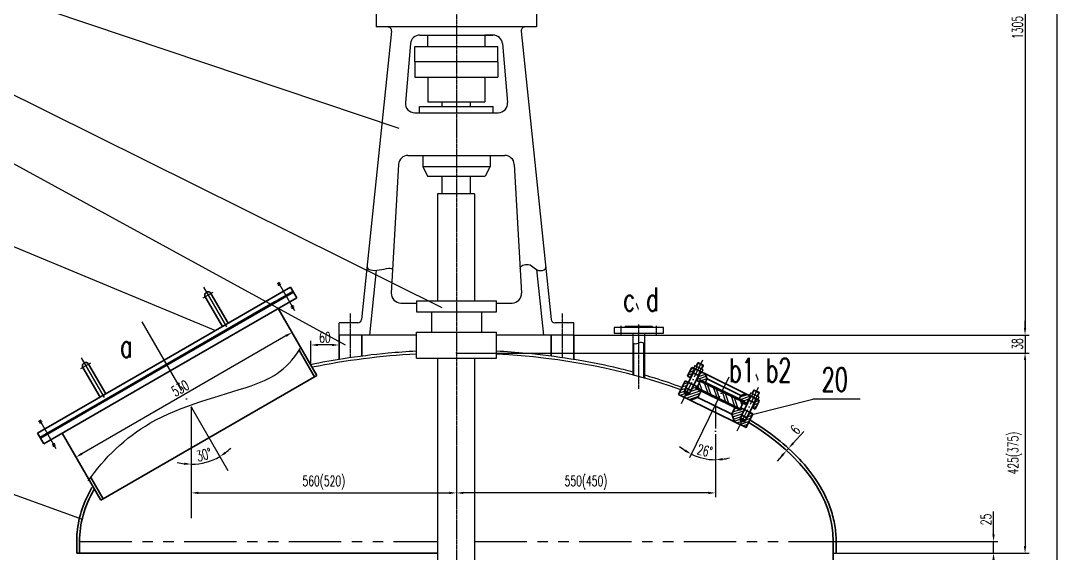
# Model space of a CAD drawing. Header units: millimetres. Extents: x 13249 to 19658, y -593 to 7817.
# Drawn here: x 15011 to 17220, y 5539 to 6669 of the extents above; entities that cross this region are included whole.
import ezdxf

# ---------------------------------------------------------------- set-up
doc = ezdxf.new("R2010")
doc.units = ezdxf.units.MM
doc.header["$LTSCALE"] = 7
for name, pattern in [('ACAD_ISO04W100', [30, 24, -3, 0, -3]), ('CENTER', [1.5, 1.25, -0.1, 0.05, -0.1]), ('PHANTOM2', [31.75, 15.875, -3.175, 3.175, -3.175, 3.175, -3.175])]:
    doc.linetypes.add(name, pattern=pattern)
for name, color, linetype in [('2', 2, 'Continuous'), ('PART', 7, 'Continuous'), ('剖面线', 2, 'Continuous'), ('双点划线', 6, 'PHANTOM2'), ('尺寸线', 3, 'Continuous'), ('短中心线', 1, 'CENTER'), ('细实线', 6, 'Continuous')]:
    doc.layers.add(name, color=color, linetype=linetype)
doc.layers.add('点划线', color=1, linetype='ACAD_ISO04W100', lineweight=25)
doc.layers.add('粗实线', color=7, linetype='Continuous', lineweight=35)
doc.styles.add('尺寸线', font='romans.shx', dxfattribs={"width": 0.65, "height": 22, "bigfont": 'gbcbig.shx'})
doc.dimstyles.new('尺寸线', dxfattribs={"dimtxt": 22, "dimasz": 15, "dimexe": 9, "dimexo": 0.625, "dimgap": 5, "dimtad": 1, "dimdec": 0, "dimtxsty": '尺寸线', "dimcen": 2.5, "dimclrd": 3, "dimclre": 3, "dimclrt": 7, "dimadec": 0, "dimazin": 0, "dimtfac": 1, "dimtdec": 0, "dimtmove": 0, "dimatfit": 3, "dimldrblk": 'DOTSMALL', "dimfxl": 0, "dimarcsym": 0})

# ---------------------------------------------------------------- blocks, each defined once
blk = doc.blocks.new('*D4')
at = {"layer": 'Defpoints', "color": 0, "ltscale": 3}
for p in [(15936.1, 5764.6), (15373.4, 5763.1), (15936.1, 5666.7)]:
    blk.add_point(p, dxfattribs=at)
at = {"layer": '粗实线', "color": 3, "lineweight": -2, "ltscale": 3}
for p, q in [((15936.1, 5764), (15936.1, 5657.7)), ((15373.4, 5762.4), (15373.4, 5657.7)), ((15388.4, 5666.7), (15921.1, 5666.7))]:
    blk.add_line(p, q, dxfattribs=at)
at = {"layer": '粗实线', "color": 3, "ltscale": 3}
for points in [[(15388.4, 5669.2), (15388.4, 5664.2), (15373.4, 5666.7)], [(15921.1, 5669.2), (15921.1, 5664.2), (15936.1, 5666.7)]]:
    blk.add_solid(points, dxfattribs=at)
at = {"layer": '粗实线', "color": 7, "ltscale": 3, "insert": (15654.7, 5688.4), "char_height": 22, "attachment_point": 5, "style": '尺寸线'}
blk.add_mtext('560(520)', dxfattribs=at)
blk = doc.blocks.new('_DotSmall')
at = {"color": 0, "linetype": 'ByBlock', "const_width": 0.5}
blk.add_lwpolyline([(-0.0625, 0, 1), (0.0625, 0, 1)], format="xyb", close=True, dxfattribs=at)
blk = doc.blocks.new('*D5')
at = {"layer": 'Defpoints', "color": 0, "ltscale": 3}
for p in [(15633.3, 5927.8), (15128.3, 5742.5), (15174.3, 5662.8)]:
    blk.add_point(p, dxfattribs=at)
at = {"layer": '粗实线', "color": 3, "lineweight": -2, "ltscale": 3}
for p, q in [((15633, 5928.3), (15582.8, 6015.3)), ((15574.3, 6000), (15141.3, 5750)), ((15174, 5663.3), (15123.8, 5750.3))]:
    blk.add_line(p, q, dxfattribs=at)
at = {"layer": '粗实线', "color": 3, "ltscale": 3}
for points in [[(15573.1, 6002.2), (15575.6, 5997.8), (15587.3, 6007.5)], [(15140.1, 5752.2), (15142.6, 5747.8), (15128.3, 5742.5)]]:
    blk.add_solid(points, dxfattribs=at)
at = {"layer": '粗实线', "color": 7, "ltscale": 3, "insert": (15349.8, 5888.9), "char_height": 22, "attachment_point": 5, "rotation": 30, "style": '尺寸线'}
blk.add_mtext('530', dxfattribs=at)
blk = doc.blocks.new('*D6')
at = {"layer": 'Defpoints', "color": 0, "ltscale": 3}
for p in [(15268.4, 6029.9), (15373.4, 5848.1), (15394.3, 5729.5), (15450.7, 5714.1), (15373.4, 5613.3)]:
    blk.add_point(p, dxfattribs=at)
at = {"layer": '粗实线', "color": 3, "lineweight": -2, "ltscale": 3}
for start, end in [(270, 300), (307.1433, 314.2866), (255.7134, 262.8567)]:
    blk.add_arc((15373.4, 5848.1), 120.4, start, end, dxfattribs=at)
at = {"layer": '粗实线', "color": 3, "ltscale": 3}
for points in [[(15447.4, 5750), (15444.7, 5754.2), (15433.6, 5743.8)], [(15358.6, 5731.1), (15358.2, 5726.1), (15373.4, 5727.7)]]:
    blk.add_solid(points, dxfattribs=at)
at = {"layer": '粗实线', "color": 7, "ltscale": 3, "insert": (15400.2, 5747.8), "char_height": 22, "attachment_point": 5, "rotation": 15, "style": '尺寸线'}
blk.add_mtext('30°', dxfattribs=at)
blk = doc.blocks.new('*D45')
at = {"layer": 'Defpoints', "color": 0, "ltscale": 3}
for p in [(15936.1, 5963.7), (16742.1, 5538.7), (17143.1, 5538.7)]:
    blk.add_point(p, dxfattribs=at)
at = {"layer": '尺寸线', "color": 3, "lineweight": -2, "ltscale": 3}
for p, q in [((15936.7, 5963.7), (17152.1, 5963.7)), ((17143.1, 5948.7), (17143.1, 5553.7)), ((16742.7, 5538.7), (17152.1, 5538.7))]:
    blk.add_line(p, q, dxfattribs=at)
at = {"layer": '尺寸线', "color": 3, "ltscale": 3}
for points in [[(17140.6, 5948.7), (17145.6, 5948.7), (17143.1, 5963.7)], [(17140.6, 5553.7), (17145.6, 5553.7), (17143.1, 5538.7)]]:
    blk.add_solid(points, dxfattribs=at)
at = {"layer": '尺寸线', "color": 7, "ltscale": 3, "insert": (17121.4, 5751.2), "char_height": 22, "attachment_point": 5, "rotation": 90, "style": '尺寸线'}
blk.add_mtext('425(375)', dxfattribs=at)
blk = doc.blocks.new('*D46')
at = {"layer": 'Defpoints', "color": 0, "ltscale": 3}
for p in [(16736.1, 5563.7), (17076.2, 5563.7), (16736.1, 5538.7)]:
    blk.add_point(p, dxfattribs=at)
at = {"layer": '尺寸线', "color": 3, "lineweight": -2, "ltscale": 3}
for p, q in [((17076.2, 5578.7), (17076.2, 5626.9)), ((16736.7, 5563.7), (17085.2, 5563.7)), ((17076.2, 5538.7), (17076.2, 5563.7)), ((16736.7, 5538.7), (17085.2, 5538.7)), ((17076.2, 5523.7), (17076.2, 5508.7))]:
    blk.add_line(p, q, dxfattribs=at)
at = {"layer": '尺寸线', "color": 3, "ltscale": 3}
for points in [[(17073.7, 5578.7), (17078.7, 5578.7), (17076.2, 5563.7)], [(17073.7, 5523.7), (17078.7, 5523.7), (17076.2, 5538.7)]]:
    blk.add_solid(points, dxfattribs=at)
at = {"layer": '尺寸线', "color": 7, "ltscale": 3, "insert": (17060.2, 5610.3), "char_height": 22, "attachment_point": 5, "rotation": 90, "style": '尺寸线'}
blk.add_mtext('25', dxfattribs=at)
blk = doc.blocks.new('*D53')
at = {"layer": 'Defpoints', "color": 0, "ltscale": 3}
for p in [(15936.1, 7307.3), (16185.7, 6001.9), (17143.1, 6001.9)]:
    blk.add_point(p, dxfattribs=at)
at = {"layer": '尺寸线', "color": 3, "lineweight": -2, "ltscale": 3}
for p, q in [((15936.7, 7307.3), (17152.1, 7307.3)), ((17143.1, 7292.3), (17143.1, 6016.9)), ((16186.3, 6001.9), (17152.1, 6001.9))]:
    blk.add_line(p, q, dxfattribs=at)
at = {"layer": '尺寸线', "color": 3, "ltscale": 3}
for points in [[(17140.6, 7292.3), (17145.6, 7292.3), (17143.1, 7307.3)], [(17140.6, 6016.9), (17145.6, 6016.9), (17143.1, 6001.9)]]:
    blk.add_solid(points, dxfattribs=at)
at = {"layer": '尺寸线', "color": 7, "ltscale": 3, "insert": (17127.1, 6654.6), "char_height": 22, "attachment_point": 5, "rotation": 90, "style": '尺寸线'}
blk.add_mtext('1305', dxfattribs=at)
blk = doc.blocks.new('*D54')
at = {"layer": 'Defpoints', "color": 0, "ltscale": 3}
for p in [(16185.7, 6001.9), (15936.1, 5963.7), (17143.1, 5963.7)]:
    blk.add_point(p, dxfattribs=at)
at = {"layer": '尺寸线', "color": 3, "lineweight": -2, "ltscale": 3}
for p, q in [((17143.1, 6016.9), (17143.1, 6031.9)), ((16186.3, 6001.9), (17152.1, 6001.9)), ((17143.1, 6001.9), (17143.1, 5963.7)), ((15936.7, 5963.7), (17152.1, 5963.7)), ((17143.1, 5948.7), (17143.1, 5933.7))]:
    blk.add_line(p, q, dxfattribs=at)
at = {"layer": '尺寸线', "color": 3, "ltscale": 3}
for points in [[(17140.6, 6016.9), (17145.6, 6016.9), (17143.1, 6001.9)], [(17140.6, 5948.7), (17145.6, 5948.7), (17143.1, 5963.7)]]:
    blk.add_solid(points, dxfattribs=at)
at = {"layer": '尺寸线', "color": 7, "ltscale": 3, "insert": (17127.1, 5982.8), "char_height": 22, "attachment_point": 5, "rotation": 90, "style": '尺寸线'}
blk.add_mtext('38', dxfattribs=at)
blk = doc.blocks.new('*D55')
at = {"layer": 'Defpoints', "color": 0, "ltscale": 3}
for p in [(15936.7, 7307.3), (16673.9, 3543.7), (17210.8, 3543.7)]:
    blk.add_point(p, dxfattribs=at)
at = {"layer": '尺寸线', "color": 3, "lineweight": -2, "ltscale": 3}
for p, q in [((15937.3, 7307.3), (17219.8, 7307.3)), ((17210.8, 7292.3), (17210.8, 3558.7)), ((16674.6, 3543.7), (17219.8, 3543.7))]:
    blk.add_line(p, q, dxfattribs=at)
at = {"layer": '尺寸线', "color": 3, "ltscale": 3}
for points in [[(17208.3, 7292.3), (17213.3, 7292.3), (17210.8, 7307.3)], [(17208.3, 3558.7), (17213.3, 3558.7), (17210.8, 3543.7)]]:
    blk.add_solid(points, dxfattribs=at)
at = {"layer": '尺寸线', "color": 7, "ltscale": 3, "insert": (17189.1, 5425.5), "char_height": 22, "attachment_point": 5, "rotation": 90, "style": '尺寸线'}
blk.add_mtext('~3764(3664)', dxfattribs=at)
blk = doc.blocks.new('*D63')
at = {"layer": 'Defpoints', "color": 0, "ltscale": 3}
for p in [(16486.1, 5786.7), (15936.1, 5764), (15936.1, 5666.7)]:
    blk.add_point(p, dxfattribs=at)
at = {"layer": '尺寸线', "color": 3, "lineweight": -2, "ltscale": 3}
for p, q in [((16486.1, 5786.1), (16486.1, 5657.7)), ((15936.1, 5763.4), (15936.1, 5657.7)), ((16471.1, 5666.7), (15951.1, 5666.7))]:
    blk.add_line(p, q, dxfattribs=at)
at = {"layer": '尺寸线', "color": 3, "ltscale": 3}
for points in [[(15951.1, 5669.2), (15951.1, 5664.2), (15936.1, 5666.7)], [(16471.1, 5669.2), (16471.1, 5664.2), (16486.1, 5666.7)]]:
    blk.add_solid(points, dxfattribs=at)
at = {"layer": '尺寸线', "color": 7, "ltscale": 3, "insert": (16211.1, 5688.4), "char_height": 22, "attachment_point": 5, "style": '尺寸线'}
blk.add_mtext('550(450)', dxfattribs=at)
blk = doc.blocks.new('*D64')
at = {"layer": 'Defpoints', "color": 0, "ltscale": 3}
for p in [(16514.9, 5913.2), (16486.1, 5854.2), (16473, 5827.4), (16486.1, 5786.7), (16451.2, 5742.4)]:
    blk.add_point(p, dxfattribs=at)
at = {"layer": '尺寸线', "color": 3, "lineweight": -2, "ltscale": 3}
for p, q in [((16472.7, 5826.8), (16430.8, 5740.9)), ((16486.1, 5786.1), (16486.1, 5728.1))]:
    blk.add_line(p, q, dxfattribs=at)
for start, end in [(229.3013, 236.6506), (244, 270), (277.3494, 284.6987)]:
    blk.add_arc((16486.1, 5854.2), 117, start, end, dxfattribs=at)
at = {"layer": '尺寸线', "color": 3, "ltscale": 3}
for points in [[(16423, 5758.6), (16420.5, 5754.2), (16434.8, 5749)], [(16501.2, 5735.6), (16500.9, 5740.6), (16486.1, 5737.1)]]:
    blk.add_solid(points, dxfattribs=at)
at = {"layer": '尺寸线', "color": 7, "ltscale": 3, "insert": (16463.5, 5756.3), "char_height": 22, "attachment_point": 5, "rotation": 347, "style": '尺寸线'}
blk.add_mtext('26°', dxfattribs=at)
blk = doc.blocks.new('*D72')
at = {"layer": 'Defpoints', "color": 0, "ltscale": 3}
for p in [(16635.6, 5757.9), (16639.6, 5762.3), (16640.9, 5761.1)]:
    blk.add_point(p, dxfattribs=at)
at = {"layer": '尺寸线', "color": 3, "lineweight": -2, "ltscale": 3}
for p, q in [((16651, 5772.3), (16673.6, 5797.4)), ((16626.9, 5745.5), (16616.8, 5734.4)), ((16636, 5757.4), (16643.6, 5750.6)), ((16636.9, 5756.7), (16640.9, 5761.1)), ((16640.1, 5761.9), (16647.6, 5755.1))]:
    blk.add_line(p, q, dxfattribs=at)
at = {"layer": '尺寸线', "color": 3, "ltscale": 3}
for points in [[(16649.1, 5773.9), (16652.8, 5770.6), (16640.9, 5761.1)], [(16625, 5747.2), (16628.7, 5743.9), (16636.9, 5756.7)]]:
    blk.add_solid(points, dxfattribs=at)
at = {"layer": '尺寸线', "color": 7, "ltscale": 3, "insert": (16655.4, 5801.1), "char_height": 22, "attachment_point": 5, "rotation": 47.9852, "style": '尺寸线'}
blk.add_mtext('6', dxfattribs=at)
blk = doc.blocks.new('*D77')
at = {"layer": 'Defpoints', "color": 0, "ltscale": 3}
for p in [(15627, 5980.7), (15687.1, 5950), (15627, 5938.8)]:
    blk.add_point(p, dxfattribs=at)
at = {"layer": '尺寸线', "color": 3, "lineweight": -2, "ltscale": 3}
for p, q in [((15627, 5939.4), (15627, 5989.7)), ((15687.1, 5950.6), (15687.1, 5989.7)), ((15672.1, 5980.7), (15642, 5980.7))]:
    blk.add_line(p, q, dxfattribs=at)
at = {"layer": '尺寸线', "color": 3, "ltscale": 3}
for points in [[(15642, 5983.2), (15642, 5978.2), (15627, 5980.7)], [(15672.1, 5983.2), (15672.1, 5978.2), (15687.1, 5980.7)]]:
    blk.add_solid(points, dxfattribs=at)
at = {"layer": '尺寸线', "color": 7, "ltscale": 3, "insert": (15657, 5996.7), "char_height": 22, "attachment_point": 5, "style": '尺寸线'}
blk.add_mtext('60', dxfattribs=at)

msp = doc.modelspace()

# ---------------------------------------------------------------- hatches: boundary and pattern name
at = {"layer": '剖面线'}
h = msp.add_hatch(dxfattribs=at)
h.set_pattern_fill('ANSI31', color=256, scale=40, angle=-26, style=0)
h.set_pattern_definition([(19, (15929.203, 5036.58), (-1.62784, 4.727593), [])])
h.paths.add_polyline_path([(16441.8038, 5930.3393), (16437.13, 5932.6188), (16434.9906, 5931.8821), (16426.5738, 5914.6253), (16432.6856, 5911.6443)])
h.paths.add_polyline_path([(16464.4534, 5919.2923), (16454.7464, 5924.0267), (16445.6283, 5905.3318), (16451.021, 5902.7016), (16453.1252, 5907.0158), (16464.6298, 5901.4046), (16468.1368, 5908.595)])
h.paths.add_polyline_path([(16548.0379, 5860.7238), (16545.9337, 5856.4096), (16551.3265, 5853.7794), (16560.4446, 5872.4743), (16550.7376, 5877.2087), (16540.0403, 5873.5253), (16536.5333, 5866.3349)])
h.paths.add_polyline_path([(16578.7976, 5861.7427), (16578.0609, 5863.8822), (16573.3872, 5866.1617), (16564.2691, 5847.4668), (16570.3809, 5844.4859)])
h = msp.add_hatch(dxfattribs=at)
h.set_pattern_fill('ANSI31', color=256, scale=40, angle=-26, style=0)
h.set_pattern_definition([(19, (15688.487, 5117.8943), (-1.62784, 4.727593), [])])
h.paths.add_polyline_path([(16419.3944, 5880.7435), (16420.7972, 5883.6196), (16420.0782, 5883.9703), (16428.3196, 5900.8676), (16428.1354, 5901.4025), (16421.6641, 5904.5588), (16407.6362, 5875.7974), (16420.2193, 5869.6602), (16423.0104, 5875.3826)])
h.paths.add_polyline_path([(16455.5117, 5882.7097), (16444.0071, 5888.3209), (16446.1113, 5892.6351), (16440.359, 5895.4407), (16439.8241, 5895.2565), (16431.5828, 5878.3592), (16430.8637, 5878.7099), (16429.4609, 5875.8337), (16423.0104, 5875.3826), (16420.2193, 5869.6602), (16432.8024, 5863.523), (16448.8484, 5869.048)])
h.paths.add_polyline_path([(16546.9604, 5843.0026), (16546.7762, 5843.5375), (16541.0239, 5846.3431), (16538.9198, 5842.0289), (16527.4152, 5847.64), (16520.7519, 5833.9784), (16526.277, 5817.9324), (16538.8601, 5811.7952), (16541.6512, 5817.5177), (16538.0353, 5822.8785), (16539.438, 5825.7546), (16538.719, 5826.1053)])
h.paths.add_polyline_path([(16550.2236, 5820.4942), (16549.5045, 5820.8449), (16548.1018, 5817.9687), (16541.6512, 5817.5177), (16538.8601, 5811.7952), (16551.4433, 5805.658), (16565.4711, 5834.4194), (16558.9998, 5837.5757), (16558.465, 5837.3915)])
h.paths.add_polyline_path([(16428.6879, 5899.7979), (16428.3196, 5900.8676), (16420.0782, 5883.9703), (16420.7972, 5883.6196)], flags=17)
h.paths.add_polyline_path([(16430.8637, 5878.7099), (16431.5828, 5878.3592), (16439.8241, 5895.2565), (16438.7544, 5894.8881)], flags=16)
h.paths.add_polyline_path([(16558.465, 5837.3915), (16557.3952, 5837.0232), (16549.5045, 5820.8449), (16550.2236, 5820.4942)], flags=16)
h.paths.add_polyline_path([(16547.3287, 5841.9329), (16546.9604, 5843.0026), (16538.719, 5826.1053), (16539.438, 5825.7546)], flags=17)
h = msp.add_hatch(dxfattribs=at)
h.set_pattern_fill('ANSI37', color=256, scale=12, angle=-26, style=0)
h.set_pattern_definition([(19, (16083.4677, 5388.6568), (-0.4883522, 1.418278), []), (109, (16083.4677, 5388.6568), (-1.418278, -0.4883522), [])])
h.paths.add_polyline_path([(16463.5777, 5899.2475), (16464.6298, 5901.4046), (16453.1252, 5907.0158), (16452.0731, 5904.8587)])
h.paths.add_polyline_path([(16536.5333, 5866.3349), (16535.4812, 5864.1778), (16546.9858, 5858.5667), (16548.0379, 5860.7238)])
h.paths.add_polyline_path([(16528.4673, 5849.7971), (16527.4152, 5847.64), (16538.9198, 5842.0289), (16539.9718, 5844.186)])
h.paths.add_polyline_path([(16445.0592, 5890.478), (16444.0071, 5888.3209), (16455.5117, 5882.7097), (16456.5638, 5884.8668)])
h = msp.add_hatch(dxfattribs=at)
h.set_pattern_fill('ANSI32', color=256, scale=40, angle=64, style=0)
h.set_pattern_definition([(109, (16083.468, 5388.657), (-14.18278, -4.88352), []), (109, (16086.567, 5395.012), (-14.18278, -4.88352), [])])
h.paths.add_polyline_path([(16454.9493, 5903.4559), (16452.8098, 5902.7192), (16447.1987, 5891.2147), (16447.9353, 5889.0752), (16492.5155, 5867.332), (16499.5295, 5881.7127)])
h.paths.add_polyline_path([(16537.0957, 5845.5888), (16539.2352, 5846.3254), (16544.8463, 5857.83), (16544.1096, 5859.9695), (16499.5295, 5881.7127), (16492.5155, 5867.332)])

# ---------------------------------------------------------------- linework, layer by layer
for p, q in [((16106.0893, 6703.8543), (16106.0893, 6655.8543)), ((16106.0893, 6655.8543), (15766.0893, 6655.8543)), ((15798.2964, 6647.0299), (15734.8888, 6035.0299)), ((15858.45, 6638.6527), (16013.7285, 6638.6527)), ((15875.6192, 6614.1891), (15875.6192, 6638.6527)), ((16013.7285, 6638.6527), (15996.5593, 6638.6527)), ((15996.5593, 6638.6527), (15996.5593, 6614.1891)), ((16073.8821, 6647.0299), (16137.2897, 6035.0299)), ((15838.5245, 6620.3778), (15827.7093, 6495.4574)), ((15848.0021, 6581.8543), (15848.0021, 6614.1891)), ((15848.0021, 6614.1891), (16024.1765, 6614.1891)), ((16024.1765, 6581.8543), (16024.1765, 6614.1891)), ((16033.654, 6620.3778), (16044.4692, 6495.4574)), ((16024.1765, 6581.8543), (15848.0021, 6581.8543)), ((15848.0021, 6581.8543), (15848.0021, 6549.5195)), ((16024.1765, 6581.8543), (16024.1765, 6549.5195)), ((15848.0021, 6549.5195), (16024.1765, 6549.5195)), ((15875.6192, 6549.5195), (15875.6192, 6497.0123)), ((15996.5593, 6549.5195), (15996.5593, 6497.0123)), ((15875.6192, 6497.0123), (15996.5593, 6497.0123)), ((15906.0893, 6486.6599), (15906.0893, 6497.0123)), ((15966.0893, 6486.6599), (15966.0893, 6497.0123)), ((15847.6348, 6473.7323), (16024.5437, 6473.7323)), ((15857.8622, 6473.7323), (15857.8622, 6486.6599)), ((15857.8622, 6486.6599), (16014.3163, 6486.6599)), ((16014.3163, 6473.7323), (16014.3163, 6486.6599)), ((15833.3083, 6383.0505), (16038.8702, 6383.0505)), ((15864.6741, 6383.0505), (15864.6741, 6359.5987)), ((16007.5044, 6383.0505), (16007.5044, 6359.5987)), ((15813.34, 6364.176), (15797.9383, 6090.9281)), ((16058.8385, 6364.176), (16074.2402, 6090.9281)), ((15864.6741, 6359.5987), (16007.5044, 6359.5987)), ((15864.6741, 6359.5987), (15874.7513, 6338.9256)), ((15874.7513, 6338.9256), (15997.4272, 6338.9256)), ((15906.0893, 6301.8543), (15906.0893, 6338.9256)), ((15966.0893, 6301.8543), (15966.0893, 6338.9256)), ((16007.5044, 6359.5987), (15997.4272, 6338.9256)), ((15974.5312, 6301.8543), (15896.113, 6301.8543)), ((15896.113, 6301.8543), (15896.113, 6074.4391)), ((15974.5312, 6301.8543), (15974.5312, 6074.4391)), ((16106.2109, 6140.9269), (16120.6199, 6001.8543)), ((15765.7924, 6139.2361), (15751.5587, 6001.8543)), ((15851.0893, 6074.4391), (16021.0893, 6074.4391)), ((15851.0893, 6074.4391), (15851.0893, 6050.9063)), ((16021.0893, 6050.9063), (16021.0893, 6074.4391)), ((15817.9066, 6069.8025), (15851.0893, 6069.8025)), ((16021.0893, 6069.8025), (16054.2719, 6069.8025)), ((15851.0893, 6050.9063), (16021.0893, 6050.9063)), ((15883.0893, 6050.9063), (15883.0893, 6008.0741)), ((15989.0893, 6050.9063), (15989.0893, 6008.0741)), ((15687.0893, 6001.8543), (15687.0893, 6027.8543)), ((15726.9314, 6027.8543), (15687.0893, 6027.8543)), ((15851.0893, 5953.0741), (15851.0893, 6008.0741)), ((15851.0893, 6008.0741), (16021.0893, 6008.0741)), ((16021.0893, 5953.0741), (16021.0893, 6008.0741)), ((16185.0893, 6027.8543), (16145.2471, 6027.8543)), ((16185.0893, 6001.8543), (16185.0893, 6027.8543)), ((16376.0034, 6017.8508), (16271.0034, 6017.8508)), ((16271.0034, 6017.8508), (16271.0034, 6005.8508)), ((16294.5034, 6017.8508), (16294.5034, 6019.8508)), ((16352.5034, 6019.8508), (16294.5034, 6019.8508)), ((16352.5034, 6017.8508), (16352.5034, 6019.8508)), ((16376.0034, 6005.8508), (16376.0034, 6017.8508)), ((15851.0893, 6001.8543), (15687.0893, 6001.8543)), ((16185.0893, 6001.8543), (16021.0893, 6001.8543)), ((16271.0034, 6005.8508), (16376.0034, 6005.8508)), ((16311.0034, 5917.1021), (16311.0034, 6005.8508)), ((16336.0034, 5910.1819), (16336.0034, 6005.8508)), ((16313.0034, 5916.5698), (16313.0034, 5983.7561)), ((16334.0034, 5910.7572), (16334.0034, 5984.2805)), ((15851.0893, 5953.0741), (16021.0893, 5953.0741)), ((15896.113, 5953.0741), (15896.113, 4657.8647)), ((15974.5312, 5953.0741), (15974.5312, 4657.8647))]:
    msp.add_line(p, q)
for centre, radius, start, end in [((15790.339, 6647.8543), 8, 354.0848495, 90), ((16081.8395, 6647.8543), 8, 90, 185.9151505), ((15858.45, 6618.6527), 20, 90, 175.0518514), ((16013.7285, 6618.6527), 20, 4.9481486, 90), ((15847.6348, 6493.7323), 20, 175.0518514, 270), ((16024.5437, 6493.7323), 20, 270, 4.9481486), ((15833.3083, 6363.0505), 20, 90, 176.7739199), ((16038.8702, 6363.0505), 20, 3.2260801, 90), ((15817.9066, 6089.8025), 20, 176.7739199, 270), ((16054.2719, 6089.8025), 20, 270, 3.2260801), ((15726.9314, 6035.8543), 8, 270, 354.0848495), ((16145.2471, 6035.8543), 8, 185.9151505, 270)]:
    msp.add_arc(centre, radius, start, end)
for start_param, end_param in [(4.818839913, 5.104827095), (4.074924288, 4.605938047)]:
    msp.add_ellipse((15936.0893, 5563.747), major_axis=(-800, 0), ratio=0.5, start_param=start_param, end_param=end_param)
for points, knots in [([(15851.0893, 5967.4911), (15831.1159, 5966.4279), (15811.2216, 5964.9902), (15759.3176, 5960.2385), (15727.5299, 5956.3134), (15672.8471, 5947.761), (15649.6962, 5943.5471), (15626.9763, 5938.8104)], [4.8184390932, 4.8184390932, 4.8184390932, 4.8184390932, 4.893477521, 4.893477521, 5.0155477322, 5.0155477322, 5.1074457227, 5.1074457227, 5.1074457227, 5.1074457227]), ([(16311.0034, 5923.3083), (16297.6542, 5926.8307), (16284.1089, 5930.1647), (16240.6526, 5940.1103), (16210.0937, 5946.0053), (16147.7785, 5955.8895), (16116.0224, 5959.8788), (16063.0955, 5964.8345), (16042.1363, 5966.3707), (16021.0893, 5967.4911)], [4.2267999332, 4.2267999332, 4.2267999332, 4.2267999332, 4.2831264645, 4.2831264645, 4.4051966758, 4.4051966758, 4.5272668871, 4.5272668871, 4.6063388704, 4.6063388704, 4.6063388704, 4.6063388704]), ([(16414.8603, 5890.6089), (16396.1177, 5897.5618), (16376.7775, 5904.1045), (16350.0043, 5912.3364), (16343.034, 5914.4075), (16336.0034, 5916.4253)], [4.074058614, 4.074058614, 4.074058614, 4.074058614, 4.1610562532, 4.1610562532, 4.1913012563, 4.1913012563, 4.1913012563, 4.1913012563])]:
    msp.add_open_spline(points, degree=3, knots=knots)
at = {"layer": '2'}
for p, q in [((16441.889, 5936.4017), (16439.484, 5931.4707)), ((16457.0662, 5922.8953), (16439.484, 5931.4707)), ((16443.2207, 5936.1428), (16441.889, 5936.4017)), ((16443.2207, 5936.1428), (16458.4473, 5928.7163)), ((16446.1823, 5934.0482), (16443.8795, 5929.3268)), ((16454.9734, 5929.7605), (16452.6706, 5925.0391)), ((16459.4712, 5927.8263), (16457.0662, 5922.8953)), ((16458.4473, 5928.7163), (16459.4712, 5927.8263)), ((16560.5298, 5878.5367), (16558.1248, 5873.6057)), ((16561.8615, 5878.2778), (16560.5298, 5878.5367)), ((16577.0881, 5870.8513), (16561.8615, 5878.2778)), ((16564.8231, 5876.1832), (16562.5203, 5871.4619)), ((16558.1248, 5873.6057), (16575.707, 5865.0303)), ((16573.6142, 5871.8955), (16571.3114, 5867.1741)), ((16578.112, 5869.9613), (16575.707, 5865.0303)), ((16577.0881, 5870.8513), (16578.112, 5869.9613))]:
    msp.add_line(p, q, dxfattribs=at)
for centre, radius, start, end in [((16441.8696, 5930.784), 5.4087, 37.1219389, 90.8780611), ((16441.7341, 5913.772), 20.7585, 50.3735603, 77.6264397), ((16455.0563, 5924.3524), 5.4087, 37.1219389, 90.8780611), ((16560.5105, 5872.919), 5.4087, 37.1219389, 90.8780611), ((16560.3749, 5855.907), 20.7585, 50.3735603, 77.6264397), ((16573.6971, 5866.4874), 5.4087, 37.1219389, 90.8780611)]:
    msp.add_arc(centre, radius, start, end, dxfattribs=at)
at = {"layer": 'PART'}
msp.add_line((15766.0893, 6703.8543), (15766.0893, 6655.8543), dxfattribs=at)
at = {"layer": '双点划线'}
for p, q in [((15136.0893, 5563.747), (15896.113, 5563.747)), ((15974.5312, 5563.747), (16736.0893, 5563.747))]:
    msp.add_line(p, q, dxfattribs=at)
at = {"layer": '尺寸线', "ltscale": 3}
for p, q in [((14556.7105, 6863.9297), (15813.5244, 6441.2179)), ((14556.7105, 6729.7454), (15905.1789, 6060.3584)), ((14556.7105, 6605.6508), (15699.6787, 5980.8413)), ((14556.7105, 6372.5641), (15424.4907, 6011.125)), ((16561.2325, 5832.7574), (16692.913, 5865.7102)), ((14556.7105, 5823.3146), (15141.7124, 5611.0899))]:
    msp.add_line(p, q, dxfattribs=at)
at = {"layer": '尺寸线'}
for p, q in [((16445.8008, 5934.8844), (16449.7456, 5942.9726)), ((16439.2089, 5921.3692), (16443.2418, 5929.6379)), ((16449.2754, 5916.4594), (16453.3083, 5924.7281)), ((16455.8672, 5929.9747), (16459.8121, 5938.0628)), ((16423.4096, 5888.9757), (16429.214, 5900.8765)), ((16420.0782, 5883.9703), (16422.9711, 5889.9016)), ((16431.5828, 5878.3592), (16434.4757, 5884.2905)), ((16433.4761, 5884.066), (16439.2804, 5895.9667)), ((16564.4416, 5877.0194), (16568.3864, 5885.1076)), ((16574.5081, 5872.1097), (16578.4529, 5880.1979)), ((16557.8497, 5863.5042), (16561.8826, 5871.7729)), ((16567.9162, 5858.5944), (16571.9491, 5866.8631)), ((16792.913, 5865.7102), (16692.913, 5865.7102)), ((16538.719, 5826.1053), (16541.6119, 5832.0367)), ((16542.0504, 5831.1107), (16547.8548, 5843.0115)), ((16552.1169, 5826.201), (16557.9213, 5838.1017)), ((16550.2236, 5820.4942), (16553.1165, 5826.4255))]:
    msp.add_line(p, q, dxfattribs=at)
msp.add_point((15936.0893, 5963.747), dxfattribs=at)
at = {"layer": '点划线'}
for p, q in [((15399.3031, 6103.1521), (15447.9305, 6018.9269)), ((15557.5371, 6114.0826), (15592.3212, 6053.8348)), ((15419.2875, 6092.414), (15398.0692, 6080.1637)), ((15268.3992, 6029.8841), (15450.7325, 5714.0736)), ((15138.8026, 5930.476), (15160.0209, 5942.7264)), ((15139.4954, 5953.1521), (15188.1229, 5868.9269)), ((15050.9123, 5821.5826), (15085.6964, 5761.3348))]:
    msp.add_line(p, q, dxfattribs=at)
at = {"layer": '点划线', "ltscale": 0.3}
for p, q in [((16413.6983, 5856.2901), (16459.0075, 5949.1877)), ((16473.0187, 5827.3576), (16514.9101, 5913.2476)), ((16532.3391, 5798.4251), (16577.6483, 5891.3227)), ((16486.0893, 5854.1562), (16486.0893, 5786.6767))]:
    msp.add_line(p, q, dxfattribs=at)
at = {"layer": '短中心线'}
for p, q in [((15936.0893, 7342.042), (15936.0893, 3752.3092)), ((15711.0893, 5953.6645), (15711.0893, 6047.4128)), ((16161.0893, 5953.6645), (16161.0893, 6047.4128)), ((16286.0034, 6002.0252), (16286.0034, 6021.6765)), ((16323.5034, 5887.7525), (16323.5034, 6025.1276)), ((16361.0034, 6002.0252), (16361.0034, 6021.6765))]:
    msp.add_line(p, q, dxfattribs=at)
at = {"layer": '粗实线'}
for p, q in [((15584.0129, 6103.2252), (15315.5451, 5948.2252)), ((15563.67, 6109.117), (15555.9426, 6111.1876)), ((15558.771, 6106.2886), (15560.8416, 6114.016)), ((15597.0129, 6080.7085), (15584.0129, 6103.2252)), ((15320.5451, 5939.5649), (15589.0129, 6094.5649)), ((15321.5451, 5937.8329), (15590.0129, 6092.8329)), ((15328.5451, 5925.7085), (15597.0129, 6080.7085)), ((15402.8867, 6082.945), (15439.3867, 6019.7252)), ((15415.011, 6089.945), (15451.511, 6026.7252)), ((15550.0418, 6072.0649), (15052.0772, 5784.5649)), ((15558.0418, 6058.2085), (15640.0418, 5916.1803)), ((15592.0305, 6059.9951), (15584.3031, 6062.0657)), ((15587.1316, 6057.1667), (15589.2021, 6064.8941)), ((15687.0893, 6001.8543), (15687.0893, 5949.9577)), ((15735.0893, 6001.8543), (15735.0893, 5956.9657)), ((16137.0893, 6001.8543), (16137.0893, 5956.9657)), ((16185.0893, 6001.8543), (16185.0893, 5949.9577)), ((15602.2208, 5969.6882), (15634.8456, 5913.1803)), ((15047.0772, 5793.2252), (15315.5451, 5948.2252)), ((16445.0817, 5935.2351), (16448.6759, 5942.6043)), ((16449.7456, 5942.9726), (16448.6759, 5942.6043)), ((16460.1805, 5936.9931), (16448.6759, 5942.6043)), ((16459.8121, 5938.0628), (16449.7456, 5942.9726)), ((15321.5451, 5937.8329), (15053.0772, 5782.8329)), ((15328.5451, 5925.7085), (15060.0772, 5770.7085)), ((15143.0791, 5932.945), (15179.5791, 5869.7252)), ((15155.2034, 5939.945), (15191.7034, 5876.7252)), ((16422.9711, 5889.9016), (16442.5228, 5929.9886)), ((16434.9906, 5931.8821), (16426.5738, 5914.6253)), ((16441.8038, 5930.3393), (16432.6856, 5911.6443)), ((16434.4757, 5884.2905), (16454.0274, 5924.3774)), ((16437.13, 5932.6188), (16434.9906, 5931.8821)), ((16437.13, 5932.6188), (16578.0609, 5863.8822)), ((16449.9944, 5916.1087), (16438.4899, 5921.7199)), ((16457.0662, 5922.8953), (16439.484, 5931.4707)), ((16454.7464, 5924.0267), (16445.6283, 5905.3318)), ((16456.5863, 5929.624), (16460.1805, 5936.9931)), ((16459.8121, 5938.0628), (16460.1805, 5936.9931)), ((16468.1368, 5908.595), (16464.4534, 5919.2923)), ((15640.0418, 5916.1803), (15181.0483, 5651.1803)), ((15410.5451, 5783.6803), (15640.0418, 5916.1803)), ((16407.6362, 5875.7974), (16421.6641, 5904.5588)), ((16421.6641, 5904.5588), (16447.5494, 5891.9337)), ((16426.5738, 5914.6253), (16433.4047, 5911.2936)), ((16444.9092, 5905.6825), (16452.4591, 5902.0002)), ((16452.8098, 5902.7192), (16447.1987, 5891.2147)), ((16453.1252, 5907.0158), (16451.021, 5902.7016)), ((16452.0731, 5904.8587), (16546.9858, 5858.5667)), ((16454.9493, 5903.4559), (16452.8098, 5902.7192)), ((16453.1252, 5907.0158), (16548.0379, 5860.7238)), ((16468.1368, 5908.595), (16463.5777, 5899.2475)), ((16468.1368, 5908.595), (16540.0403, 5873.5253)), ((16407.6362, 5875.7974), (16551.4433, 5805.658)), ((16419.3944, 5880.7435), (16423.4096, 5888.9757)), ((16419.3944, 5880.7435), (16423.0104, 5875.3826)), ((16419.3944, 5880.7435), (16424.4277, 5878.2886)), ((16420.0782, 5883.9703), (16425.8305, 5881.1647)), ((16434.4757, 5884.2905), (16422.9711, 5889.9016)), ((16422.9711, 5889.9016), (16423.2658, 5889.0459)), ((16429.4609, 5875.8337), (16423.0104, 5875.3826)), ((16433.6199, 5883.9958), (16423.2658, 5889.0459)), ((16429.4609, 5875.8337), (16424.4277, 5878.2886)), ((16431.5828, 5878.3592), (16425.8305, 5881.1647)), ((16429.4609, 5875.8337), (16433.4761, 5884.066)), ((16433.6199, 5883.9958), (16434.4757, 5884.2905)), ((16446.1113, 5892.6351), (16444.0071, 5888.3209)), ((16444.0071, 5888.3209), (16538.9198, 5842.0289)), ((16445.0592, 5890.478), (16539.9718, 5844.186)), ((16447.1987, 5891.2147), (16447.9353, 5889.0752)), ((16448.8484, 5869.048), (16456.5638, 5884.8668)), ((16540.0403, 5873.5253), (16550.7376, 5877.2087)), ((16563.7225, 5877.3701), (16567.3167, 5884.7393)), ((16568.3864, 5885.1076), (16567.3167, 5884.7393)), ((16567.3167, 5884.7393), (16578.8213, 5879.1281)), ((16568.3864, 5885.1076), (16578.4529, 5880.1979)), ((16575.2271, 5871.759), (16578.8213, 5879.1281)), ((16578.4529, 5880.1979), (16578.8213, 5879.1281)), ((16448.8484, 5869.048), (16432.8024, 5863.523)), ((16448.8484, 5869.048), (16520.7519, 5833.9784)), ((16535.4812, 5864.1778), (16540.0403, 5873.5253)), ((16544.8463, 5857.83), (16539.2352, 5846.3254)), ((16541.6119, 5832.0367), (16561.1636, 5872.1236)), ((16544.1096, 5859.9695), (16544.8463, 5857.83)), ((16544.4956, 5857.111), (16552.0455, 5853.4287)), ((16548.0379, 5860.7238), (16545.9337, 5856.4096)), ((16560.4446, 5872.4743), (16551.3265, 5853.7794)), ((16553.1165, 5826.4255), (16572.6682, 5866.5124)), ((16557.1307, 5863.8549), (16568.6353, 5858.2437)), ((16558.1248, 5873.6057), (16575.707, 5865.0303)), ((16573.3872, 5866.1617), (16564.2691, 5847.4668)), ((16578.7976, 5861.7427), (16570.3809, 5844.4859)), ((16578.0609, 5863.8822), (16578.7976, 5861.7427)), ((16528.4673, 5849.7971), (16520.7519, 5833.9784)), ((16520.7519, 5833.9784), (16526.277, 5817.9324)), ((16539.2352, 5846.3254), (16537.0957, 5845.5888)), ((16538.0353, 5822.8785), (16542.0504, 5831.1107)), ((16541.0239, 5846.3431), (16538.9198, 5842.0289)), ((16539.5859, 5847.0445), (16565.4711, 5834.4194)), ((16541.6119, 5832.0367), (16553.1165, 5826.4255)), ((16541.9066, 5831.1809), (16541.6119, 5832.0367)), ((16541.9066, 5831.1809), (16552.2607, 5826.1308)), ((16551.4433, 5805.658), (16565.4711, 5834.4194)), ((16563.5501, 5847.8175), (16570.3809, 5844.4859)), ((15057.0451, 5816.617), (15049.3177, 5818.6876)), ((15052.1462, 5813.7886), (15054.2167, 5821.516)), ((16538.0353, 5822.8785), (16543.0685, 5820.4236)), ((16538.0353, 5822.8785), (16541.6512, 5817.5177)), ((16538.719, 5826.1053), (16544.4713, 5823.2997)), ((16548.1018, 5817.9687), (16541.6512, 5817.5177)), ((16548.1018, 5817.9687), (16543.0685, 5820.4236)), ((16550.2236, 5820.4942), (16544.4713, 5823.2997)), ((16548.1018, 5817.9687), (16552.1169, 5826.201)), ((16553.1165, 5826.4255), (16552.2607, 5826.1308)), ((15060.0772, 5770.7085), (15047.0772, 5793.2252)), ((15099.0483, 5793.2085), (15181.0483, 5651.1803)), ((15085.4057, 5767.4951), (15077.6783, 5769.5657)), ((15080.5067, 5764.6667), (15082.5772, 5772.3941)), ((15159.9895, 5699.6553), (15186.2445, 5654.1803)), ((15130.0893, 5563.747), (15130.0893, 5538.747)), ((15136.0893, 5563.747), (15136.0893, 5538.747)), ((16736.0893, 5563.747), (16736.0893, 5538.747)), ((16742.0893, 5563.747), (16742.0893, 5538.747)), ((15130.0893, 5538.747), (15896.113, 5538.747)), ((16736.0893, 5538.747), (16736.0893, 4313.747))]:
    msp.add_line(p, q, dxfattribs=at)
for centre in [(15408.9489, 6086.445), (15149.1412, 5936.445)]:
    msp.add_arc(centre, 7, 30, 210, dxfattribs=at)
for start_param, end_param in [(3.141592654, 3.824672633), (6.002144474, 6.283185307)]:
    msp.add_ellipse((15936.0893, 5563.747), major_axis=(-800, 0), ratio=0.5, start_param=start_param, end_param=end_param, dxfattribs=at)
for points, knots in [([(16742.0893, 5563.747), (16742.0893, 5575.075), (16741.1539, 5586.403), (16737.4238, 5608.9625), (16734.6291, 5620.194), (16725.4318, 5647.816), (16717.9405, 5664.095), (16699.1082, 5695.9931), (16687.7676, 5711.6129), (16661.4357, 5741.9789), (16646.4442, 5756.7255), (16613.0453, 5785.1497), (16594.6377, 5798.8275), (16569.6181, 5815.1727), (16564.4766, 5818.4264), (16559.2377, 5821.6389)], [3.1415926536, 3.1415926536, 3.1415926536, 3.1415926536, 3.2240787139, 3.2240787139, 3.3065647741, 3.3065647741, 3.4286349854, 3.4286349854, 3.5507051967, 3.5507051967, 3.672775408, 3.672775408, 3.7948456193, 3.7948456193, 3.8256499294, 3.8256499294, 3.8256499294, 3.8256499294]), ([(15162.5385, 5678.1373), (15153.9508, 5663.326), (15147.02, 5648.2358), (15136.1881, 5616.4956), (15132.5692, 5599.8165), (15130.3919, 5576.6386), (15130.0893, 5570.1928), (15130.0893, 5563.747)], [6.0010036525, 6.0010036525, 6.0010036525, 6.0010036525, 6.1141796339, 6.1141796339, 6.2362498452, 6.2362498452, 6.2831853072, 6.2831853072, 6.2831853072, 6.2831853072])]:
    msp.add_open_spline(points, degree=3, knots=knots, dxfattribs=at)
for p in [(16486.0893, 5854.2207), (15373.372, 5848.066)]:
    msp.add_point(p, dxfattribs=at)
at = {"layer": '细实线'}
msp.add_line((15373.372, 5848.066), (15373.372, 5613.2735), dxfattribs=at)
for points, start_tangent, end_tangent in [([(15746.6211, 6148.2676), (15772.3991, 6139.9319), (15800.6108, 6138.3417)], (-0.103055559, -0.994675601), (-0.056275973, -0.998415252)), ([(16071.2916, 6143.2402), (16088.5487, 6151.8687), (16114.5048, 6138.5378), (16125.8348, 6145.5904)], (-0.056275973, 0.998415252), (-0.103055559, 0.994675601))]:
    msp.add_spline(points, degree=3, dxfattribs=dict(at, start_tangent=start_tangent, end_tangent=end_tangent))
for points, knots in [([(16311.0034, 5984.7307), (16312.6695, 5983.736), (16318.3249, 5981.7193), (16326.1758, 5988.969), (16333.2977, 5985.0513), (16336.0034, 5982.779)], [0, 0, 0, 0, 5.821532005, 16.3237855, 26.549931924, 26.549931924, 26.549931924, 26.549931924]), ([(15154.6632, 5692.184), (15188.8568, 5741.1597), (15289.0996, 5839.2351), (15483.5578, 5882.3204), (15574.0037, 5923.6191), (15604.4133, 5973.194)], [0, 0, 0, 0, 179.193633102, 408.175851578, 546.395227388, 546.395227388, 546.395227388, 546.395227388])]:
    msp.add_open_spline(points, degree=3, knots=knots, dxfattribs=at)

# ---------------------------------------------------------------- texts
at = {"char_height": 50, "attachment_point": 5, "style": '尺寸线'}
for s, insert, width in [('c、d', (16327.8465, 6077.714), 100), ('a', (15235.4425, 5978.905), 100), ('b1、b2', (16581.263, 5927.0878), 169.288889)]:
    msp.add_mtext(s, dxfattribs=dict(at, insert=insert, width=width))
at = {"layer": '尺寸线', "insert": (16711.3822, 5932.3191), "char_height": 50, "width": 73.479516, "attachment_point": 1, "style": '尺寸线'}
msp.add_mtext('{\\C7;20}', dxfattribs=at)

# ---------------------------------------------------------------- dimensions: what is measured, and where the dimension line sits
at = {"layer": '尺寸线', "ltscale": 3}
for base, p1, p2, picture, middle in [((17143.1409, 6001.8543), (15936.0893, 7307.3043), (16185.7143, 6001.8543), '*D53', (17127.1409, 6654.5793)), ((17143.1409, 5963.747), (16185.7143, 6001.8543), (15936.0893, 5963.747), '*D54', (17127.1409, 5982.8006)), ((17076.1981, 5563.747), (16736.0893, 5538.747), (16736.0893, 5563.747), '*D46', (17060.1981, 5610.3231))]:
    dim = msp.add_linear_dim(base=base, p1=p1, p2=p2, angle=90, dimstyle='尺寸线', dxfattribs=at)
    dim.commit()
    dim.dimension.update_dxf_attribs({"geometry": picture, "text_midpoint": middle})
for base, p1, p2, text, picture, middle in [((17210.8172, 3543.747), (15936.7143, 7307.3043), (16673.932, 3543.747), '~<>(3664)', '*D55', (17189.0553, 5425.5256)), ((17143.1409, 5538.747), (15936.0893, 5963.747), (16742.0893, 5538.747), '<>(375)', '*D45', (17121.3789, 5751.247))]:
    dim = msp.add_linear_dim(base=base, p1=p1, p2=p2, angle=90, text=text, dimstyle='尺寸线', dxfattribs=at)
    dim.commit()
    dim.dimension.update_dxf_attribs({"geometry": picture, "text_midpoint": middle})
dim = msp.add_linear_dim(base=(15626.9763, 5980.721), p1=(15687.0893, 5949.9577), p2=(15626.9763, 5938.8104), dimstyle='尺寸线', dxfattribs=at)
dim.commit()
dim.dimension.update_dxf_attribs({"geometry": '*D77', "text_midpoint": (15657.0328, 5996.721)})
dim = msp.add_angular_dim_2l(base=(16451.2253, 5742.45), line1=((16486.0893, 5854.1562), (16486.0893, 5786.6767)), line2=((16473.0187, 5827.3576), (16514.9101, 5913.2476)), dimstyle='尺寸线', dxfattribs=at)
dim.commit()
dim.dimension.update_dxf_attribs({"geometry": '*D64', "text_midpoint": (16463.5011, 5756.316)})
dim = msp.add_aligned_dim(p1=(16635.5699, 5757.8647), p2=(16639.5858, 5762.3224), distance=-1.7856, dimstyle='尺寸线', dxfattribs=at)
dim.commit()
dim.dimension.update_dxf_attribs({"geometry": '*D72', "text_midpoint": (16655.4137, 5801.129)})
dim = msp.add_linear_dim(base=(15936.0893, 5666.6578), p1=(16486.0893, 5786.6767), p2=(15936.0893, 5764.0004), text='<>(450)', dimstyle='尺寸线', dxfattribs=at)
dim.commit()
dim.dimension.update_dxf_attribs({"geometry": '*D63', "text_midpoint": (16211.0893, 5688.4197)})
at = {"layer": '粗实线'}
dim = msp.add_angular_dim_2l(base=(15394.2778, 5729.5032), line1=((15268.3992, 6029.8841), (15450.7325, 5714.0736)), line2=((15373.372, 5848.066), (15373.372, 5613.2735)), dimstyle='尺寸线', dxfattribs=at)
dim.commit()
dim.dimension.update_dxf_attribs({"geometry": '*D6', "text_midpoint": (15400.2336, 5747.8172)})
dim = msp.add_aligned_dim(p1=(15633.3362, 5927.7948), p2=(15174.3427, 5662.7948), distance=-92.0435, dimstyle='尺寸线', dxfattribs=at)
dim.commit()
dim.dimension.update_dxf_attribs({"geometry": '*D5', "text_midpoint": (15349.8177, 5888.8633)})
dim = msp.add_linear_dim(base=(15936.0893, 5666.6578), p1=(15373.372, 5763.062), p2=(15936.0893, 5764.6254), text='560(520)', dimstyle='尺寸线', dxfattribs=at)
dim.commit()
dim.dimension.update_dxf_attribs({"geometry": '*D4', "text_midpoint": (15654.7306, 5688.4197)})

doc.saveas('drawing.dxf')
